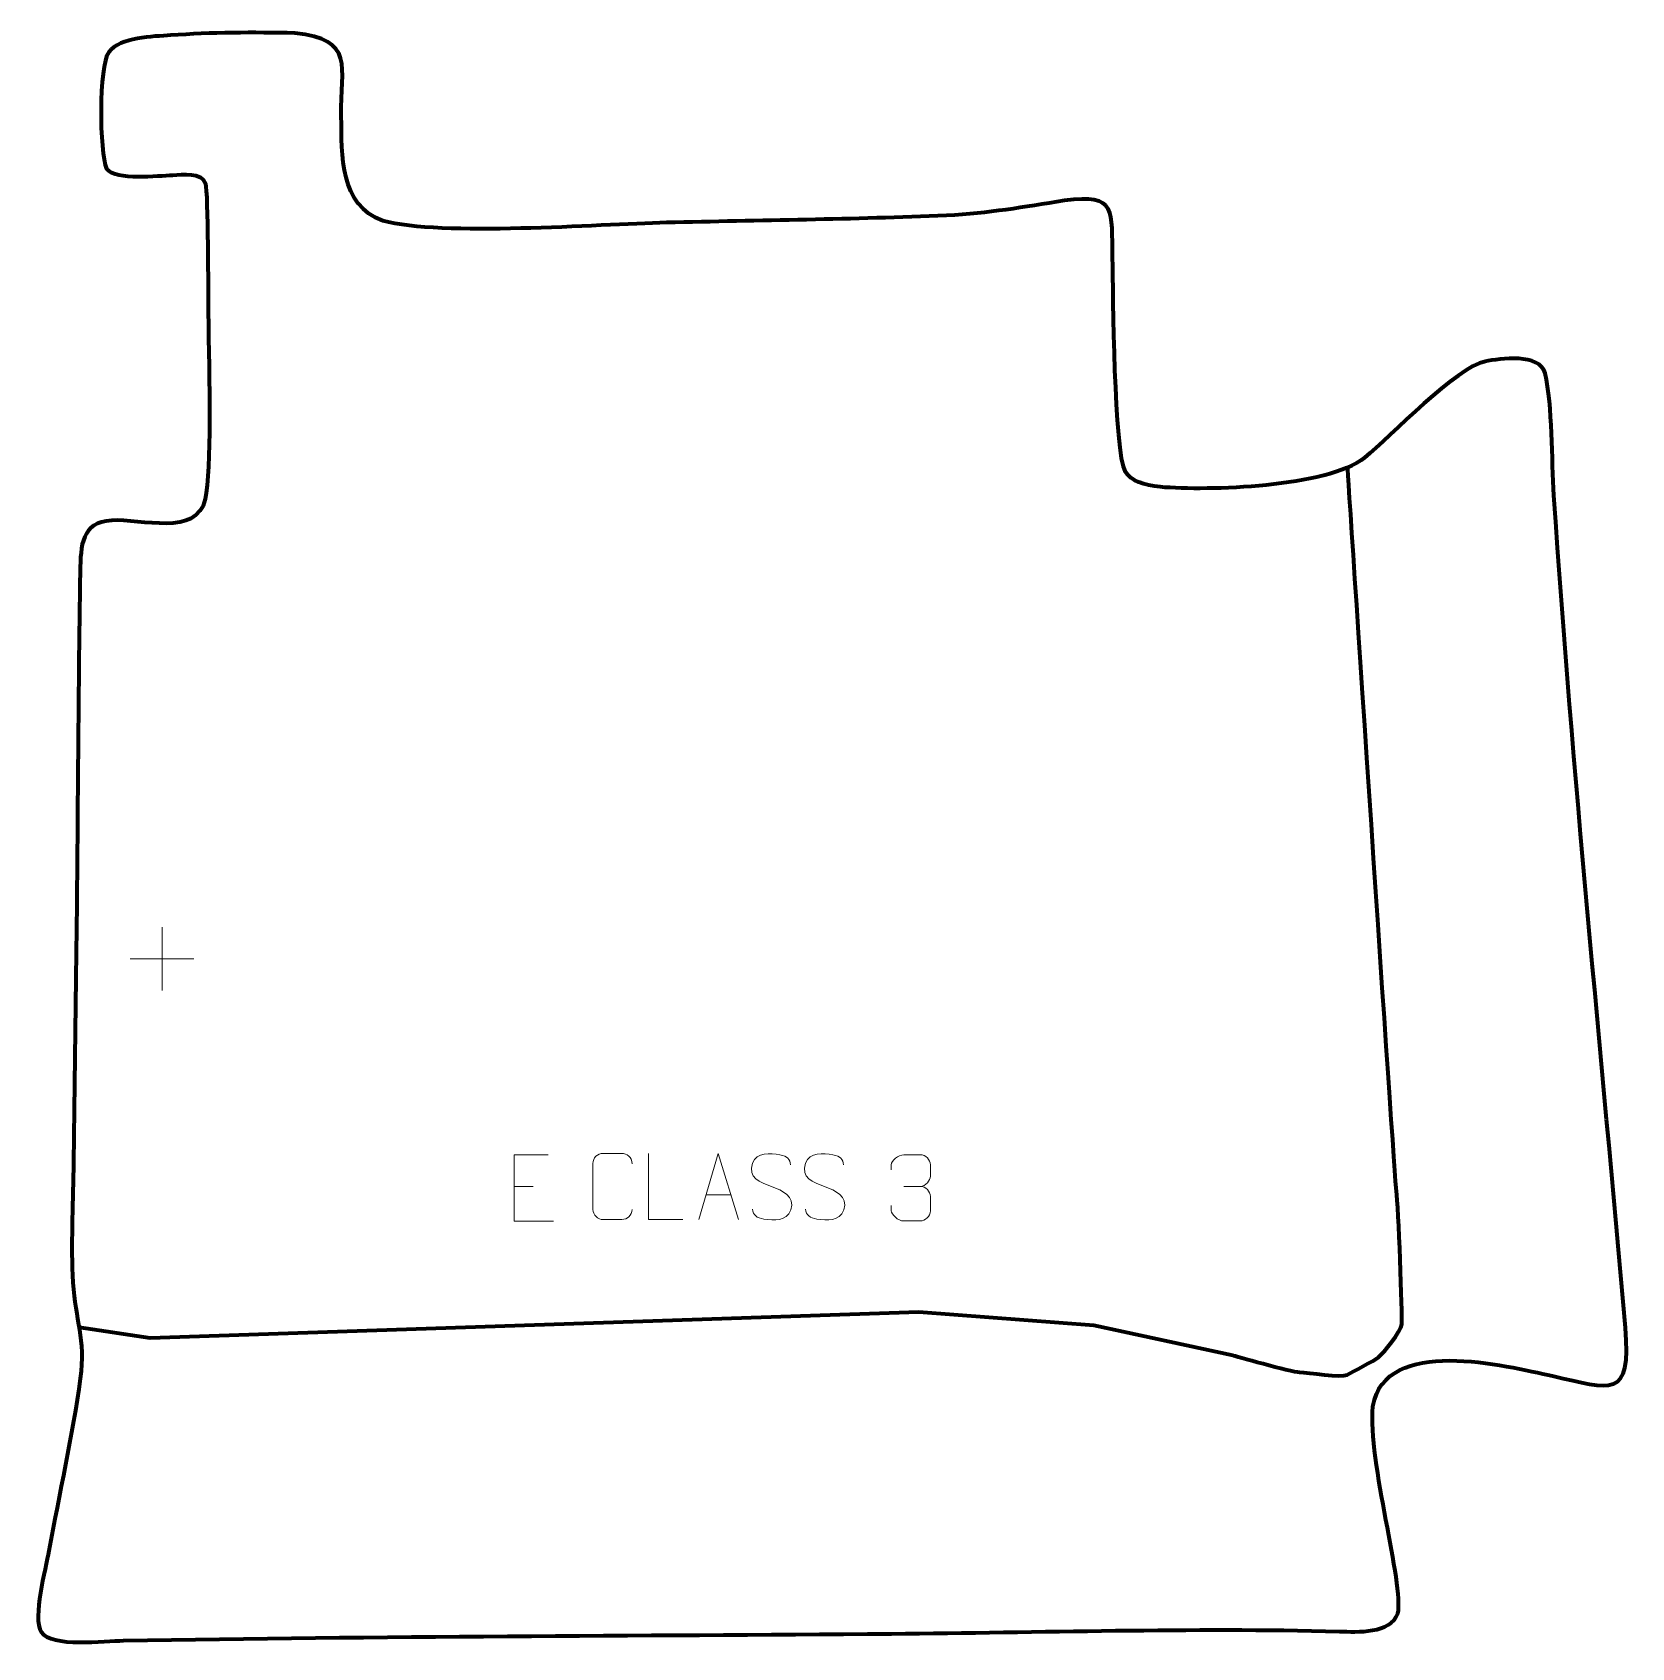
# Model space of a CAD drawing. Header units: millimetres. Extents: x 1097 to 1701, y 161 to 770.
import ezdxf

# ---------------------------------------------------------------- set-up
doc = ezdxf.new("R2010")
doc.units = ezdxf.units.MM
doc.header["$MEASUREMENT"] = 0
doc.layers.add('layer 2', color=7, linetype='Continuous')
doc.layers.add('layer 3', color=7, linetype='Continuous')

msp = doc.modelspace()

# ---------------------------------------------------------------- linework, layer by layer
at = {"layer": 'layer 2', "color": 142, "lineweight": 158}
msp.add_open_spline([(1114.8836, 281.4818), (1114.8836, 281.4818), (1141.7295, 277.4737), (1141.7295, 277.4737), (1141.7295, 277.4737), (1141.7295, 277.4737), (1431.7575, 287.1833), (1431.7575, 287.1833), (1431.7575, 287.1833), (1431.7575, 287.1833), (1497.804, 282.1871), (1497.804, 282.1871), (1497.804, 282.1871), (1497.804, 282.1871), (1550.2047, 270.8958), (1550.2047, 270.8958), (1550.2047, 270.8958), (1550.2047, 270.8958), (1572.2866, 264.5533), (1575.4607, 264.4785), (1575.4607, 264.4785), (1578.6348, 264.4038), (1591.2876, 262.2531), (1593.4348, 263.5258), (1593.4348, 263.5258), (1595.5821, 264.7985), (1603.3463, 268.5855), (1605.2353, 270.129), (1605.2353, 270.129), (1607.1243, 271.6724), (1613.6657, 279.7227), (1613.9987, 282.6261), (1613.9987, 282.6261), (1614.3318, 285.5294), (1612.6836, 327.9134), (1612.0021, 332.6933), (1612.0021, 332.6933), (1611.3207, 337.4731), (1593.5508, 605.8437), (1593.5508, 605.8437)], degree=3, knots=[0, 0, 0, 0, 0.09090909, 0.09090909, 0.09090909, 0.09090909, 0.18181818, 0.18181818, 0.18181818, 0.18181818, 0.27272727, 0.27272727, 0.27272727, 0.27272727, 0.36363636, 0.36363636, 0.36363636, 0.36363636, 0.45454545, 0.45454545, 0.45454545, 0.45454545, 0.54545455, 0.54545455, 0.54545455, 0.54545455, 0.63636364, 0.63636364, 0.63636364, 0.63636364, 0.72727273, 0.72727273, 0.72727273, 0.72727273, 0.81818182, 0.81818182, 0.81818182, 0.81818182, 1, 1, 1, 1], dxfattribs=at)
at = {"layer": 'layer 3', "color": 242, "lineweight": 158}
msp.add_open_spline([(1113.7902, 420.4238), (1114.4151, 469.1049), (1114.4678, 517.8844), (1115.3124, 566.5414), (1115.3124, 566.5414), (1115.4861, 576.5487), (1115.6876, 585.0801), (1127.1971, 585.844), (1127.1971, 585.844), (1138.4569, 586.5913), (1159.3281, 579.4402), (1162.4397, 593.8824), (1162.4397, 593.8824), (1164.9528, 605.547), (1163.9515, 638.5701), (1163.6219, 664.4798), (1163.6219, 664.4798), (1163.5442, 670.6175), (1163.6156, 709.571), (1162.5588, 712.878), (1162.5588, 712.878), (1161.1019, 717.4376), (1153.9691, 716.3273), (1150.2616, 716.1811), (1150.2616, 716.1811), (1144.7359, 715.9632), (1128.9513, 714.0017), (1125.2485, 718.5764), (1125.2485, 718.5764), (1122.5053, 724.7935), (1122.2192, 757.2227), (1126.1072, 762.5469), (1126.1072, 762.5469), (1130.2852, 768.268), (1142.9476, 768.4261), (1149.3818, 768.8944), (1149.3818, 768.8944), (1164.71, 770.0103), (1180.8592, 770.0282), (1196.2467, 769.7437), (1196.2467, 769.7437), (1219.1618, 767.2688), (1213.6393, 757.5706), (1213.8286, 738.2636), (1213.8286, 738.2636), (1214.0473, 723.6648), (1213.2497, 704.6779), (1229.4884, 698.8849), (1229.4884, 698.8849), (1251.7574, 692.9353), (1310.2932, 697.5576), (1336.5361, 698.2034), (1336.5361, 698.2034), (1371.6415, 699.0647), (1407.2038, 699.4356), (1442.2412, 700.864), (1442.2412, 700.864), (1458.2848, 701.7944), (1471.0446, 704.0181), (1486.7303, 706.5077), (1486.7303, 706.5077), (1506.8436, 709.3705), (1504.3885, 702.6377), (1504.8782, 684.8744), (1504.8782, 684.8744), (1505.147, 671.7013), (1505.4092, 611.8737), (1509.7021, 604.2315), (1509.7021, 604.2315), (1511.6593, 600.7474), (1516.7357, 599.1221), (1522.8575, 598.4779), (1522.8575, 598.4779), (1540.9598, 596.896), (1585.7739, 598.3473), (1599.962, 609.4782), (1599.962, 609.4782), (1609.5802, 617.5901), (1634.9215, 643.7876), (1645.4104, 645.84), (1645.4104, 645.84), (1651.206, 646.974), (1665.9611, 649.0444), (1668.1372, 641.4096), (1668.1372, 641.4096), (1670.9031, 628.9363), (1670.5211, 608.8572), (1671.4279, 595.2515), (1671.4279, 595.2515), (1678.4501, 489.6899), (1689.2345, 386.324), (1698.387, 281.1633), (1698.387, 281.1633), (1700.7534, 253.9736), (1693.1103, 258.0971), (1670.8257, 263.062), (1670.8257, 263.062), (1653.2687, 266.9524), (1607.5834, 278.3947), (1603.1038, 251.5835), (1603.1038, 251.5835), (1601.1938, 230.9023), (1614.9547, 184.1565), (1612.544, 173.4765), (1612.544, 173.4765), (1609.7688, 165.6908), (1597.149, 166.4795), (1590.4528, 166.6806), (1590.4528, 166.6806), (1534.5209, 168.1331), (1477.536, 166.251), (1421.4755, 165.784), (1421.4755, 165.784), (1324.9461, 164.9792), (1228.1635, 164.9872), (1131.6721, 163.1907), (1131.6721, 163.1907), (1124.7179, 163.0612), (1104.2999, 160.5213), (1100.5687, 166.478), (1100.5687, 166.478), (1097.2443, 171.7856), (1102.2448, 190.1852), (1103.4914, 197.087), (1103.4914, 197.087), (1107.3823, 218.4401), (1112.3716, 240.7637), (1115.3467, 262.1261), (1115.3467, 262.1261), (1117.4211, 277.0212), (1113.3998, 284.0665), (1112.5651, 298.3629), (1112.5651, 298.3629), (1111.7427, 312.4505), (1112.5329, 326.9144), (1112.7629, 341.0392), (1112.7629, 341.0392), (1113.1053, 367.5007), (1113.4477, 393.9622), (1113.7902, 420.4238)], degree=3, knots=[0, 0, 0, 0, 0.02777778, 0.02777778, 0.02777778, 0.02777778, 0.05555556, 0.05555556, 0.05555556, 0.05555556, 0.08333333, 0.08333333, 0.08333333, 0.08333333, 0.11111111, 0.11111111, 0.11111111, 0.11111111, 0.13888889, 0.13888889, 0.13888889, 0.13888889, 0.16666667, 0.16666667, 0.16666667, 0.16666667, 0.19444444, 0.19444444, 0.19444444, 0.19444444, 0.22222222, 0.22222222, 0.22222222, 0.22222222, 0.25, 0.25, 0.25, 0.25, 0.27777778, 0.27777778, 0.27777778, 0.27777778, 0.30555556, 0.30555556, 0.30555556, 0.30555556, 0.33333333, 0.33333333, 0.33333333, 0.33333333, 0.36111111, 0.36111111, 0.36111111, 0.36111111, 0.38888889, 0.38888889, 0.38888889, 0.38888889, 0.41666667, 0.41666667, 0.41666667, 0.41666667, 0.44444444, 0.44444444, 0.44444444, 0.44444444, 0.47222222, 0.47222222, 0.47222222, 0.47222222, 0.5, 0.5, 0.5, 0.5, 0.52777778, 0.52777778, 0.52777778, 0.52777778, 0.55555556, 0.55555556, 0.55555556, 0.55555556, 0.58333333, 0.58333333, 0.58333333, 0.58333333, 0.61111111, 0.61111111, 0.61111111, 0.61111111, 0.63888889, 0.63888889, 0.63888889, 0.63888889, 0.66666667, 0.66666667, 0.66666667, 0.66666667, 0.69444444, 0.69444444, 0.69444444, 0.69444444, 0.72222222, 0.72222222, 0.72222222, 0.72222222, 0.75, 0.75, 0.75, 0.75, 0.77777778, 0.77777778, 0.77777778, 0.77777778, 0.80555556, 0.80555556, 0.80555556, 0.80555556, 0.83333333, 0.83333333, 0.83333333, 0.83333333, 0.86111111, 0.86111111, 0.86111111, 0.86111111, 0.88888889, 0.88888889, 0.88888889, 0.88888889, 0.91666667, 0.91666667, 0.91666667, 0.91666667, 0.94444444, 0.94444444, 0.94444444, 0.94444444, 1, 1, 1, 1], dxfattribs=at)
at = {"layer": 'layer 3', "color": 250, "lineweight": 9}
for points in [[(1146.191, 432.4342), (1146.191, 432.4342), (1146.191, 408.4563), (1146.191, 408.4563)], [(1134.2021, 420.4452), (1134.2021, 420.4452), (1158.18, 420.4452), (1158.18, 420.4452)], [(1279.0232, 334.5642), (1279.0232, 334.5642), (1286.1913, 334.5642), (1286.1913, 334.5642)], [(1351.4434, 331.3369), (1351.4434, 331.3369), (1360.9391, 331.3369), (1360.9391, 331.3369)], [(1426.0931, 334.5641), (1426.0931, 334.5641), (1432.2895, 334.5641), (1432.2895, 334.5641)]]:
    msp.add_open_spline(points, degree=3, dxfattribs=at)
for points, knots in [([(1376.1913, 334.5642), (1371.943, 336.0346), (1367.0349, 337.8304), (1369.04, 343.3507), (1369.04, 343.3507), (1370.5435, 347.4906), (1375.7571, 347.1021), (1379.3607, 346.501), (1379.3607, 346.501), (1382.2213, 346.0238), (1383.086, 344.8106), (1383.3966, 342.7265)], [0, 0, 0, 0, 0.25, 0.25, 0.25, 0.25, 0.5, 0.5, 0.5, 0.5, 1, 1, 1, 1]), ([(1396.1913, 334.5642), (1391.943, 336.0346), (1387.0349, 337.8304), (1389.04, 343.3507), (1389.04, 343.3507), (1390.5435, 347.4906), (1395.7571, 347.1021), (1399.3607, 346.501), (1399.3607, 346.501), (1402.2213, 346.0238), (1403.086, 344.8106), (1403.3966, 342.7265)], [0, 0, 0, 0, 0.25, 0.25, 0.25, 0.25, 0.5, 0.5, 0.5, 0.5, 1, 1, 1, 1]), ([(1291.8971, 346.4439), (1291.8971, 346.4439), (1279.0232, 346.4439), (1279.0232, 346.4439), (1279.0232, 346.4439), (1279.0232, 346.4439), (1279.0232, 321.4903), (1279.0232, 321.4903), (1279.0232, 321.4903), (1279.0232, 321.4903), (1293.889, 321.4903), (1293.889, 321.4903)], [0, 0, 0, 0, 0.25, 0.25, 0.25, 0.25, 0.5, 0.5, 0.5, 0.5, 1, 1, 1, 1]), ([(1323.6143, 325.9052), (1323.4745, 323.5818), (1321.7973, 322.1022), (1319.6496, 322.0914), (1319.6496, 322.0914), (1317.3177, 322.0918), (1314.9858, 322.0918), (1312.6543, 322.0914), (1312.6543, 322.0914), (1310.7293, 321.986), (1308.7572, 323.8705), (1308.7684, 325.8878), (1308.7684, 325.8878), (1308.7688, 331.6579), (1308.7688, 337.4276), (1308.7684, 343.1969), (1308.7684, 343.1969), (1308.7726, 345.335), (1310.5193, 347.0542), (1312.6717, 347.0407), (1312.6717, 347.0407), (1314.9974, 347.0407), (1317.3235, 347.0407), (1319.6496, 347.0407), (1319.6496, 347.0407), (1321.5962, 347.0762), (1323.5876, 345.5847), (1323.6143, 343.1471)], [0, 0, 0, 0, 0.125, 0.125, 0.125, 0.125, 0.25, 0.25, 0.25, 0.25, 0.375, 0.375, 0.375, 0.375, 0.5, 0.5, 0.5, 0.5, 0.625, 0.625, 0.625, 0.625, 0.75, 0.75, 0.75, 0.75, 1, 1, 1, 1]), ([(1342.6659, 322.0874), (1342.6659, 322.0874), (1329.7168, 322.0874), (1329.7168, 322.0874), (1329.7168, 322.0874), (1329.7168, 322.0874), (1329.7168, 347.041), (1329.7168, 347.041)], [0, 0, 0, 0, 0.33333333, 0.33333333, 0.33333333, 0.33333333, 1, 1, 1, 1]), ([(1348.7208, 322.0875), (1348.7208, 322.0875), (1356.0918, 347.041), (1356.0918, 347.041), (1356.0918, 347.041), (1356.0918, 347.041), (1363.6617, 322.0875), (1363.6617, 322.0875)], [0, 0, 0, 0, 0.33333333, 0.33333333, 0.33333333, 0.33333333, 1, 1, 1, 1]), ([(1421.3834, 340.8093), (1421.3834, 340.8093), (1421.3834, 342.6665), (1421.3834, 342.6665), (1421.3834, 342.6665), (1421.3691, 344.4084), (1424.0336, 346.5265), (1426.0927, 346.5038), (1426.0927, 346.5038), (1428.1568, 346.5038), (1430.2208, 346.5038), (1432.2845, 346.5038), (1432.2845, 346.5038), (1434.479, 346.5126), (1436.0773, 344.6658), (1436.1217, 342.7537), (1436.1217, 342.7537), (1436.1213, 341.3186), (1436.1213, 339.8835), (1436.1217, 338.448), (1436.1217, 338.448), (1436.0731, 336.7945), (1434.4705, 334.5645), (1432.2722, 334.5745), (1432.2722, 334.5745), (1434.4759, 334.5633), (1436.0839, 332.7601), (1436.1379, 330.7006), (1436.1379, 330.7006), (1436.1375, 328.9159), (1436.1375, 327.1312), (1436.1379, 325.3461), (1436.1379, 325.3461), (1436.148, 323.2847), (1434.0931, 321.5216), (1432.2722, 321.5297), (1432.2722, 321.5297), (1430.2069, 321.53), (1428.1417, 321.53), (1426.0761, 321.5297), (1426.0761, 321.5297), (1423.9075, 321.5412), (1421.3765, 323.9414), (1421.3579, 325.4032), (1421.3579, 325.4032), (1421.3579, 325.4032), (1421.3579, 327.3118), (1421.3579, 327.3118)], [0, 0, 0, 0, 0.07692308, 0.07692308, 0.07692308, 0.07692308, 0.15384615, 0.15384615, 0.15384615, 0.15384615, 0.23076923, 0.23076923, 0.23076923, 0.23076923, 0.30769231, 0.30769231, 0.30769231, 0.30769231, 0.38461538, 0.38461538, 0.38461538, 0.38461538, 0.46153846, 0.46153846, 0.46153846, 0.46153846, 0.53846154, 0.53846154, 0.53846154, 0.53846154, 0.61538462, 0.61538462, 0.61538462, 0.61538462, 0.69230769, 0.69230769, 0.69230769, 0.69230769, 0.76923077, 0.76923077, 0.76923077, 0.76923077, 0.84615385, 0.84615385, 0.84615385, 0.84615385, 1, 1, 1, 1]), ([(1376.1913, 334.5641), (1380.2099, 332.9174), (1385.2394, 331.0291), (1383.4054, 325.6688), (1383.4054, 325.6688), (1381.9456, 321.4024), (1377.0348, 321.6591), (1373.3087, 322.2138), (1373.3087, 322.2138), (1370.5587, 322.6236), (1369.3378, 323.8371), (1368.9598, 325.9493)], [0, 0, 0, 0, 0.25, 0.25, 0.25, 0.25, 0.5, 0.5, 0.5, 0.5, 1, 1, 1, 1]), ([(1396.1913, 334.5641), (1400.2099, 332.9174), (1405.2394, 331.0291), (1403.4054, 325.6688), (1403.4054, 325.6688), (1401.9456, 321.4024), (1397.0348, 321.6591), (1393.3087, 322.2138), (1393.3087, 322.2138), (1390.5587, 322.6236), (1389.3378, 323.8371), (1388.9598, 325.9493)], [0, 0, 0, 0, 0.25, 0.25, 0.25, 0.25, 0.5, 0.5, 0.5, 0.5, 1, 1, 1, 1])]:
    msp.add_open_spline(points, degree=3, knots=knots, dxfattribs=at)

doc.saveas('drawing.dxf')
